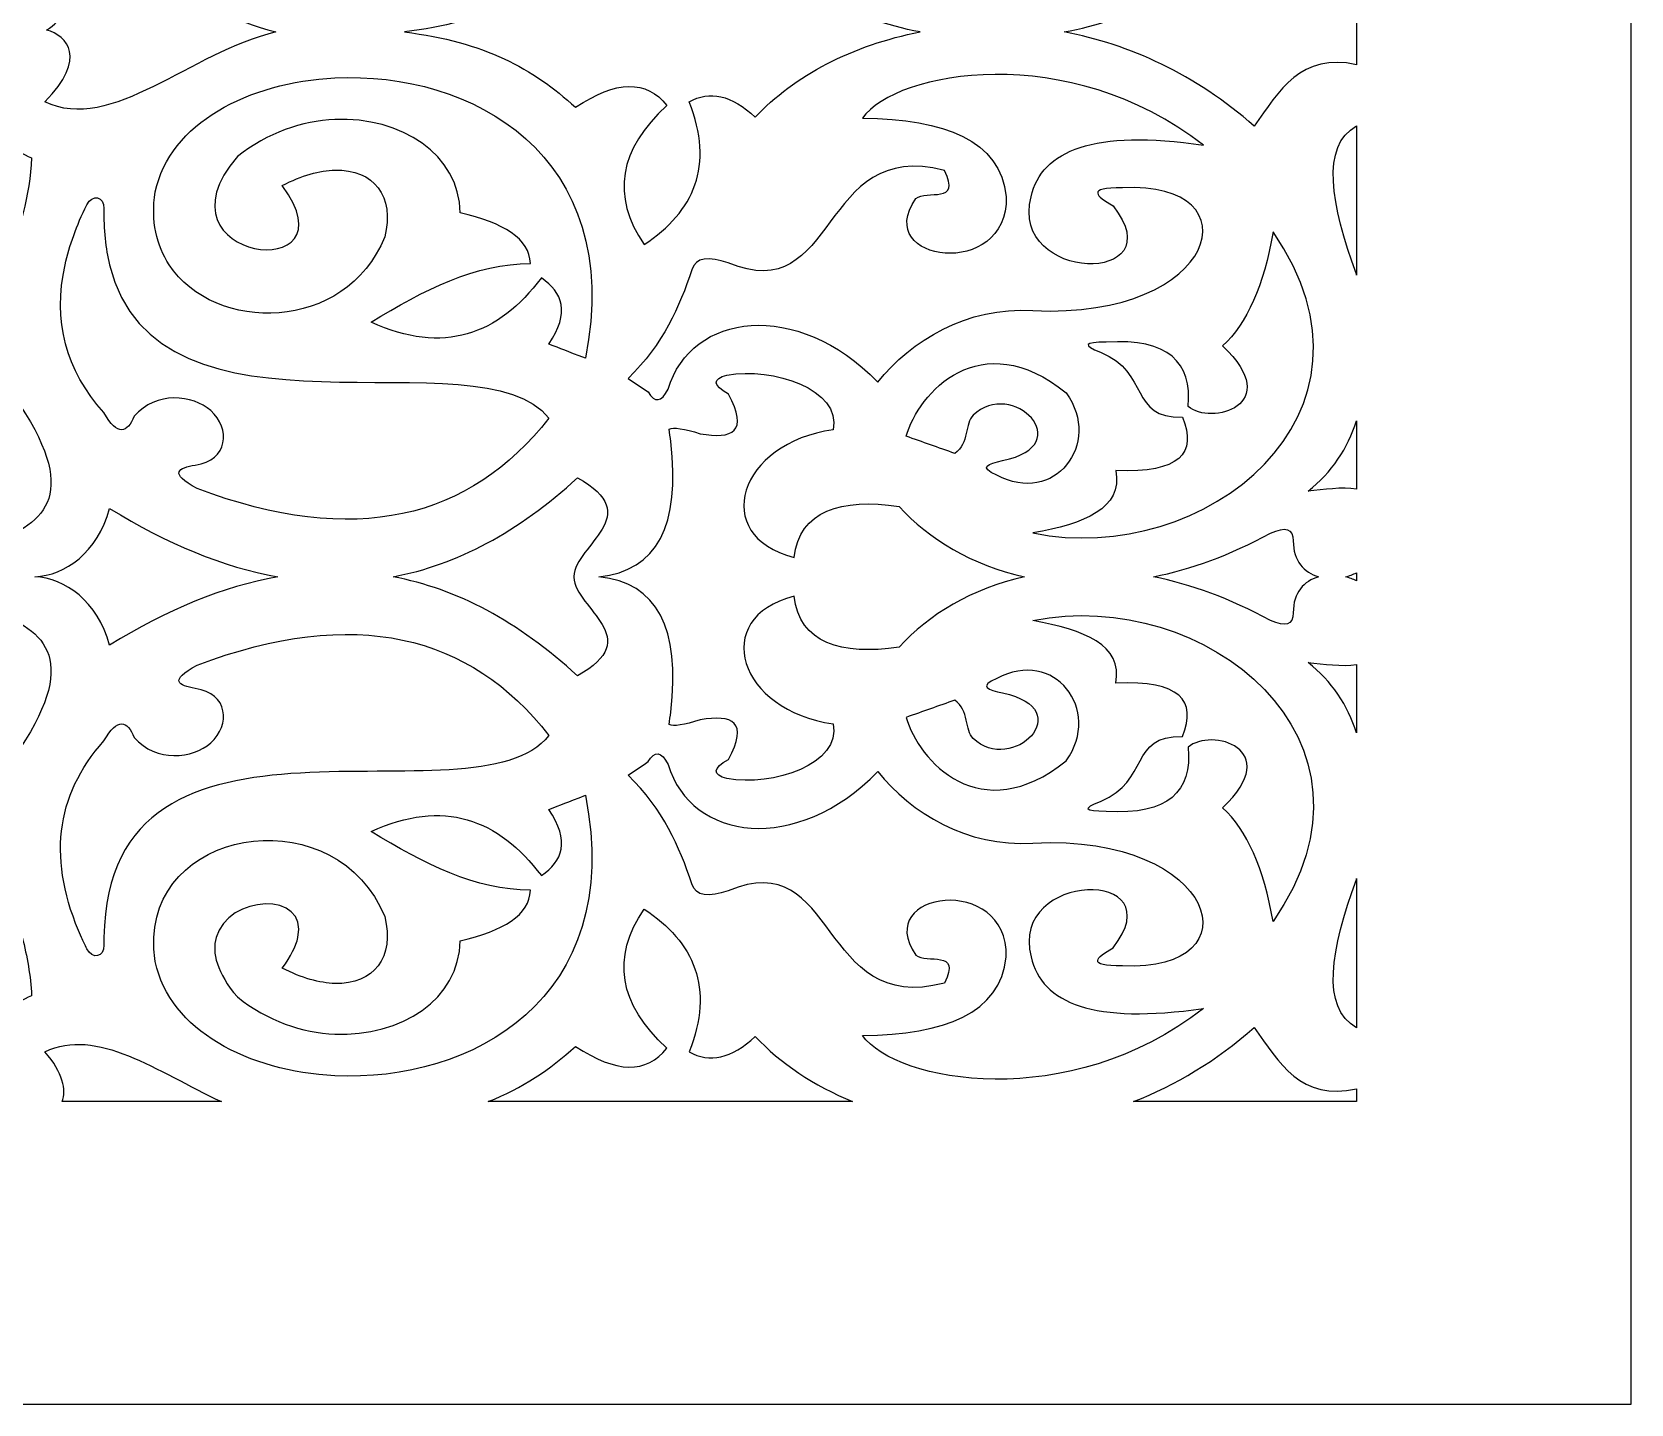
# Model space of a CAD drawing. Header units: millimetres. Extents: x -518 to 482, y -486 to 514.
# Drawn here: x -4.2 to 482.1, y -485.8 to -68.6 of the extents above; entities that cross this region are included whole.
import ezdxf

# ---------------------------------------------------------------- set-up
doc = ezdxf.new("R2010")
doc.units = ezdxf.units.MM
doc.layers.add('Plan 1', color=7, linetype='Continuous')

msp = doc.modelspace()

# ---------------------------------------------------------------- linework, layer by layer
at = {"layer": 'Plan 1', "color": 17}
for points, knots in [([(-517.87, 514.22), (-517.87, 514.22), (482.13, 514.22), (482.13, 514.22), (482.13, 514.22), (482.13, 514.22), (482.13, -485.78), (482.13, -485.78), (482.13, -485.78), (482.13, -485.78), (-517.87, -485.78), (-517.87, -485.78), (-517.87, -485.78), (-517.87, -485.78), (-517.87, 514.22), (-517.87, 514.22)], [0, 0, 0, 0, 0.2, 0.2, 0.2, 0.2, 0.4, 0.4, 0.4, 0.4, 0.6, 0.6, 0.6, 0.6, 1, 1, 1, 1]), ([(265.92, -68.57), (245.4, -72.52), (227.53, -81.86), (215.76, -94.49), (215.76, -94.49), (208.53, -87.77), (201.85, -86.21), (195.72, -89.84), (195.72, -89.84), (203.31, -109.25), (197.29, -123.13), (181.95, -133.23), (181.95, -133.23), (171.93, -118.39), (174.24, -104.29), (188.9, -90.92), (188.9, -90.92), (182.73, -83.04), (173.48, -83.23), (161.13, -91.47), (161.13, -91.47), (148.02, -79.66), (133.55, -71.59), (109.09, -68.57), (109.09, -68.57), (133.55, -65.56), (148.02, -57.49), (161.13, -45.68), (161.13, -45.68), (173.48, -53.92), (182.73, -54.1), (188.9, -46.23), (188.9, -46.23), (174.24, -32.86), (171.93, -18.75), (181.95, -3.92), (181.95, -3.92), (197.29, -14.02), (203.31, -27.9), (195.72, -47.31), (195.72, -47.31), (201.85, -50.93), (208.53, -49.38), (215.76, -42.66), (215.76, -42.66), (227.53, -55.29), (245.4, -64.63), (265.92, -68.57)], [0, 0, 0, 0, 0.076923, 0.076923, 0.076923, 0.076923, 0.153846, 0.153846, 0.153846, 0.153846, 0.230769, 0.230769, 0.230769, 0.230769, 0.307692, 0.307692, 0.307692, 0.307692, 0.384615, 0.384615, 0.384615, 0.384615, 0.461538, 0.461538, 0.461538, 0.461538, 0.538462, 0.538462, 0.538462, 0.538462, 0.615385, 0.615385, 0.615385, 0.615385, 0.692308, 0.692308, 0.692308, 0.692308, 0.769231, 0.769231, 0.769231, 0.769231, 0.846154, 0.846154, 0.846154, 0.846154, 1, 1, 1, 1]), ([(-0.28, -47.33), (9.78, -58.94), (4.86, -65.42), (0.25, -67.98), (0.25, -67.98), (6.63, -69.76), (12.72, -76.4), (-0.28, -89.82), (-0.28, -89.82), (19.91, -99.65), (44.12, -74.62), (70, -68.57), (70, -68.57), (44.12, -62.53), (19.91, -37.5), (-0.28, -47.33)], [0, 0, 0, 0, 0.2, 0.2, 0.2, 0.2, 0.4, 0.4, 0.4, 0.4, 0.6, 0.6, 0.6, 0.6, 1, 1, 1, 1]), ([(398.68, -58.63), (381.79, -62.38), (375, -50.63), (367.53, -39.94), (367.53, -39.94), (349.61, -55.76), (329.55, -64.82), (309.73, -68.57), (309.73, -68.57), (329.55, -72.33), (349.61, -81.39), (367.53, -97.21), (367.53, -97.21), (375, -86.51), (381.79, -74.77), (398.68, -78.52), (398.68, -78.52), (398.68, -78.52), (398.68, -58.63), (398.68, -58.63)], [0, 0, 0, 0, 0.166667, 0.166667, 0.166667, 0.166667, 0.333333, 0.333333, 0.333333, 0.333333, 0.5, 0.5, 0.5, 0.5, 0.666667, 0.666667, 0.666667, 0.666667, 1, 1, 1, 1]), ([(189.27, -177.21), (187.23, -181.15), (185.21, -181.42), (183.18, -178.03), (183.18, -178.03), (181.14, -176.66), (179.12, -175.29), (177.1, -173.91), (177.1, -173.91), (187.93, -163.38), (192.65, -152.2), (196.51, -140.93), (196.51, -140.93), (197.57, -136.89), (201.81, -136.9), (207.52, -138.73), (207.52, -138.73), (240.96, -152.93), (235.04, -100.66), (273.29, -110.69), (273.29, -110.69), (278.62, -121.15), (267.8, -116.38), (264.6, -119.21), (264.6, -119.21), (251.07, -138.81), (292.69, -144.11), (292.12, -118.66), (292.12, -118.66), (290.21, -101.47), (273.46, -95.08), (248.37, -94.75), (248.37, -94.75), (258.64, -80.38), (311.11, -71), (352.1, -103), (352.1, -103), (318.61, -98.1), (303, -104.51), (299.66, -118.66), (299.66, -118.66), (292.95, -144.95), (343.77, -145.83), (324.58, -121.41), (324.58, -121.41), (319.43, -118.48), (316.33, -115.91), (327.47, -115.92), (327.47, -115.92), (368.4, -113.86), (356.95, -156.05), (300.24, -153.3), (300.24, -153.3), (279.97, -151.97), (263.31, -162.41), (253.01, -175.01), (253.01, -175.01), (228.48, -149.72), (196.21, -153.76), (189.27, -177.21)], [0, 0, 0, 0, 0.0625, 0.0625, 0.0625, 0.0625, 0.125, 0.125, 0.125, 0.125, 0.1875, 0.1875, 0.1875, 0.1875, 0.25, 0.25, 0.25, 0.25, 0.3125, 0.3125, 0.3125, 0.3125, 0.375, 0.375, 0.375, 0.375, 0.4375, 0.4375, 0.4375, 0.4375, 0.5, 0.5, 0.5, 0.5, 0.5625, 0.5625, 0.5625, 0.5625, 0.625, 0.625, 0.625, 0.625, 0.6875, 0.6875, 0.6875, 0.6875, 0.75, 0.75, 0.75, 0.75, 0.8125, 0.8125, 0.8125, 0.8125, 0.875, 0.875, 0.875, 0.875, 1, 1, 1, 1]), ([(87.93, -82.53), (87.93, -82.53), (87.93, -82.53), (87.93, -82.53), (87.93, -82.53), (61.6, -83.85), (37.7, -96.27), (33.28, -117.23), (33.28, -117.23), (31.9, -126.11), (33.7, -133.54), (37.51, -139.35), (37.51, -139.35), (37.51, -139.35), (37.51, -139.35), (37.51, -139.35), (37.51, -139.35), (51.24, -160.28), (91.12, -160.19), (103.08, -130.91), (103.08, -130.91), (106.23, -118.61), (99.74, -110.22), (87.93, -110.58), (87.93, -110.58), (87.93, -110.58), (87.93, -110.58), (87.93, -110.58), (87.93, -110.58), (83.32, -110.71), (77.89, -112.18), (71.91, -115.27), (71.91, -115.27), (94.84, -146.13), (31, -138.28), (58.26, -106.48), (58.26, -106.48), (67.44, -99.15), (77.96, -95.64), (87.93, -95.19), (87.93, -95.19), (87.93, -95.19), (87.93, -95.2), (87.93, -95.2), (87.93, -95.2), (108.03, -94.29), (125.89, -105.81), (126, -123.58), (126, -123.58), (139.25, -126.57), (147.19, -131.42), (147.38, -138.97), (147.38, -138.97), (130.82, -138.95), (114.83, -147.04), (98.96, -156.81), (98.96, -156.81), (120.96, -166.87), (137.65, -160.68), (150.73, -143.37), (150.73, -143.37), (157.18, -147.79), (159.55, -153.85), (152.95, -163.49), (152.95, -163.49), (156.67, -164.92), (158.54, -165.64), (164.12, -167.8), (164.12, -167.8), (176.26, -105.6), (129.12, -80.47), (87.93, -82.53)], [0, 0, 0, 0, 0.052632, 0.052632, 0.052632, 0.052632, 0.105263, 0.105263, 0.105263, 0.105263, 0.157895, 0.157895, 0.157895, 0.157895, 0.210526, 0.210526, 0.210526, 0.210526, 0.263158, 0.263158, 0.263158, 0.263158, 0.315789, 0.315789, 0.315789, 0.315789, 0.368421, 0.368421, 0.368421, 0.368421, 0.421053, 0.421053, 0.421053, 0.421053, 0.473684, 0.473684, 0.473684, 0.473684, 0.526316, 0.526316, 0.526316, 0.526316, 0.578947, 0.578947, 0.578947, 0.578947, 0.631579, 0.631579, 0.631579, 0.631579, 0.684211, 0.684211, 0.684211, 0.684211, 0.736842, 0.736842, 0.736842, 0.736842, 0.789474, 0.789474, 0.789474, 0.789474, 0.842105, 0.842105, 0.842105, 0.842105, 0.894737, 0.894737, 0.894737, 0.894737, 1, 1, 1, 1]), ([(398.68, -97.1), (387.65, -103.24), (390.87, -120.9), (398.61, -142.22), (398.61, -142.22), (398.64, -142.32), (398.66, -142.42), (398.68, -142.52), (398.68, -142.52), (398.68, -142.52), (398.68, -97.1), (398.68, -97.1)], [0, 0, 0, 0, 0.25, 0.25, 0.25, 0.25, 0.5, 0.5, 0.5, 0.5, 1, 1, 1, 1]), ([(-17.88, -97.93), (-21.21, -101.66), (-26.12, -104.39), (-31.43, -106.86), (-31.43, -106.86), (-30.97, -118.37), (-27.33, -128.98), (-24.53, -139.35), (-24.53, -139.35), (-24.53, -139.35), (-24.52, -139.35), (-24.52, -139.35), (-24.52, -139.35), (-20.7, -153.49), (-18.44, -167.19), (-27.95, -182.13), (-27.95, -182.13), (-46.39, -210.01), (-34.78, -218.85), (-17.87, -224.34), (-17.87, -224.34), (-0.97, -218.85), (10.64, -210.01), (-7.79, -182.13), (-7.79, -182.13), (-17.31, -167.19), (-15.05, -153.49), (-11.23, -139.35), (-11.23, -139.35), (-11.23, -139.35), (-11.23, -139.35), (-11.23, -139.35), (-11.23, -139.35), (-8.43, -128.98), (-4.79, -118.37), (-4.33, -106.86), (-4.33, -106.86), (-9.64, -104.39), (-14.55, -101.66), (-17.88, -97.93)], [0, 0, 0, 0, 0.090909, 0.090909, 0.090909, 0.090909, 0.181818, 0.181818, 0.181818, 0.181818, 0.272727, 0.272727, 0.272727, 0.272727, 0.363636, 0.363636, 0.363636, 0.363636, 0.454545, 0.454545, 0.454545, 0.454545, 0.545455, 0.545455, 0.545455, 0.545455, 0.636364, 0.636364, 0.636364, 0.636364, 0.727273, 0.727273, 0.727273, 0.727273, 0.818182, 0.818182, 0.818182, 0.818182, 1, 1, 1, 1]), ([(19.42, -139.35), (19.42, -139.35), (19.41, -139.35), (19.41, -139.35), (19.41, -139.35), (18.2, -134.38), (17.58, -128.71), (17.66, -122.24), (17.66, -122.24), (17.72, -118.58), (14.19, -117.76), (12.45, -121.14), (12.45, -121.14), (9.35, -127.45), (7.16, -133.52), (5.86, -139.35), (5.86, -139.35), (5.86, -139.35), (5.87, -139.35), (5.87, -139.35), (5.87, -139.35), (2.1, -156.38), (6.03, -171.37), (17.66, -184.33), (17.66, -184.33), (21.91, -191.66), (24.73, -190.48), (26.91, -185.43), (26.91, -185.43), (33.52, -177.68), (44.77, -178.92), (50.15, -183.72), (50.15, -183.72), (56.26, -189.17), (55.56, -198.92), (45.43, -200.27), (45.43, -200.27), (40.45, -201.18), (37.2, -202.58), (46.01, -207.41), (46.01, -207.41), (94.07, -225.46), (129, -216.79), (153.03, -185.98), (153.03, -185.98), (132.31, -159.4), (33.81, -198.5), (19.42, -139.35)], [0, 0, 0, 0, 0.076923, 0.076923, 0.076923, 0.076923, 0.153846, 0.153846, 0.153846, 0.153846, 0.230769, 0.230769, 0.230769, 0.230769, 0.307692, 0.307692, 0.307692, 0.307692, 0.384615, 0.384615, 0.384615, 0.384615, 0.461538, 0.461538, 0.461538, 0.461538, 0.538462, 0.538462, 0.538462, 0.538462, 0.615385, 0.615385, 0.615385, 0.615385, 0.692308, 0.692308, 0.692308, 0.692308, 0.769231, 0.769231, 0.769231, 0.769231, 0.846154, 0.846154, 0.846154, 0.846154, 1, 1, 1, 1]), ([(300.24, -220.91), (315.86, -218.17), (327.6, -213.5), (325.44, -201.95), (325.44, -201.95), (344.92, -202.77), (350.19, -196.63), (345.73, -185.73), (345.73, -185.73), (329.3, -186), (336.06, -172.26), (320.8, -165.94), (320.8, -165.94), (315.2, -163.83), (315.78, -162.83), (322.54, -162.92), (322.54, -162.92), (341.53, -161.63), (348.57, -169.06), (347.47, -182.43), (347.47, -182.43), (354.14, -188.43), (377.04, -182.14), (357.89, -164.02), (357.89, -164.02), (365.33, -157.24), (370.45, -145.69), (373.25, -129.38), (373.25, -129.38), (411.82, -184.85), (352.06, -231.6), (300.24, -220.91)], [0, 0, 0, 0, 0.111111, 0.111111, 0.111111, 0.111111, 0.222222, 0.222222, 0.222222, 0.222222, 0.333333, 0.333333, 0.333333, 0.333333, 0.444444, 0.444444, 0.444444, 0.444444, 0.555556, 0.555556, 0.555556, 0.555556, 0.666667, 0.666667, 0.666667, 0.666667, 0.777778, 0.777778, 0.777778, 0.777778, 1, 1, 1, 1]), ([(290.96, -198.92), (286.6, -199.84), (283.5, -200.93), (289.22, -203.32), (289.22, -203.32), (306.69, -212.78), (321.4, -193.86), (310.37, -178.31), (310.37, -178.31), (284.29, -157.31), (265.32, -178.32), (261.7, -191.5), (261.7, -191.5), (266.62, -193.24), (271.55, -194.98), (276.48, -196.72), (276.48, -196.72), (280.8, -193.72), (279.61, -187.48), (282.02, -185.12), (282.02, -185.12), (293.66, -173.74), (314.67, -194.05), (290.96, -198.92)], [0, 0, 0, 0, 0.142857, 0.142857, 0.142857, 0.142857, 0.285714, 0.285714, 0.285714, 0.285714, 0.428571, 0.428571, 0.428571, 0.428571, 0.571429, 0.571429, 0.571429, 0.571429, 0.714286, 0.714286, 0.714286, 0.714286, 1, 1, 1, 1]), ([(168.24, -234.24), (185.86, -236.07), (193.15, -249.78), (190.08, -275.39), (190.08, -275.39), (190.08, -275.39), (190.08, -275.39), (190.08, -275.39), (190.08, -275.39), (190.08, -275.39), (190.08, -275.39), (190.08, -275.39), (190.08, -275.39), (189.93, -276.62), (189.76, -277.88), (189.57, -279.17), (189.57, -279.17), (190.9, -279.83), (194.18, -279.28), (199, -277.76), (199, -277.76), (208.96, -276), (213.85, -278.36), (207.59, -289.79), (207.59, -289.79), (202.81, -292.46), (202.67, -294.4), (207.17, -295.61), (207.17, -295.61), (221.09, -298.1), (242.01, -291.31), (239.49, -278.93), (239.49, -278.93), (210.86, -275.17), (201.58, -246.72), (227.63, -240.12), (227.63, -240.12), (229.13, -254.42), (241.94, -258.23), (259.54, -255.64), (259.54, -255.64), (268.49, -245.7), (281.65, -237.81), (297.7, -234.24), (297.7, -234.24), (281.65, -230.68), (268.49, -222.79), (259.54, -212.84), (259.54, -212.84), (241.94, -210.26), (229.13, -214.07), (227.63, -228.37), (227.63, -228.37), (201.58, -221.77), (210.86, -193.31), (239.49, -189.56), (239.49, -189.56), (242.01, -177.18), (221.09, -170.39), (207.17, -172.88), (207.17, -172.88), (202.67, -174.08), (202.81, -176.02), (207.59, -178.7), (207.59, -178.7), (213.85, -190.13), (208.96, -192.49), (199, -190.73), (199, -190.73), (194.18, -189.21), (190.9, -188.65), (189.57, -189.32), (189.57, -189.32), (189.76, -190.6), (189.93, -191.86), (190.08, -193.09), (190.08, -193.09), (190.08, -193.09), (190.08, -193.1), (190.08, -193.1), (190.08, -193.1), (190.08, -193.1), (190.08, -193.09), (190.08, -193.09), (190.08, -193.09), (193.15, -218.71), (185.86, -232.42), (168.24, -234.24)], [0, 0, 0, 0, 0.043478, 0.043478, 0.043478, 0.043478, 0.086957, 0.086957, 0.086957, 0.086957, 0.130435, 0.130435, 0.130435, 0.130435, 0.173913, 0.173913, 0.173913, 0.173913, 0.217391, 0.217391, 0.217391, 0.217391, 0.26087, 0.26087, 0.26087, 0.26087, 0.304348, 0.304348, 0.304348, 0.304348, 0.347826, 0.347826, 0.347826, 0.347826, 0.391304, 0.391304, 0.391304, 0.391304, 0.434783, 0.434783, 0.434783, 0.434783, 0.478261, 0.478261, 0.478261, 0.478261, 0.521739, 0.521739, 0.521739, 0.521739, 0.565217, 0.565217, 0.565217, 0.565217, 0.608696, 0.608696, 0.608696, 0.608696, 0.652174, 0.652174, 0.652174, 0.652174, 0.695652, 0.695652, 0.695652, 0.695652, 0.73913, 0.73913, 0.73913, 0.73913, 0.782609, 0.782609, 0.782609, 0.782609, 0.826087, 0.826087, 0.826087, 0.826087, 0.869565, 0.869565, 0.869565, 0.869565, 0.913043, 0.913043, 0.913043, 0.913043, 1, 1, 1, 1]), ([(398.68, -186.79), (395.96, -195.19), (391.2, -202.52), (383.89, -208.19), (383.89, -208.19), (388.63, -207.79), (394.2, -206.8), (398.68, -207.62), (398.68, -207.62), (398.68, -207.62), (398.68, -186.79), (398.68, -186.79)], [0, 0, 0, 0, 0.25, 0.25, 0.25, 0.25, 0.5, 0.5, 0.5, 0.5, 1, 1, 1, 1]), ([(105.6, -234.24), (124.99, -237.87), (143.71, -247.76), (161.71, -264.37), (161.71, -264.37), (182.6, -252.72), (161.21, -244.33), (160.57, -234.34), (160.57, -234.34), (160.57, -234.34), (160.55, -234.33), (160.55, -234.33), (160.55, -234.33), (160.56, -234.3), (160.56, -234.27), (160.56, -234.24), (160.56, -234.24), (160.56, -234.21), (160.56, -234.18), (160.55, -234.15), (160.55, -234.15), (160.55, -234.15), (160.57, -234.15), (160.57, -234.15), (160.57, -234.15), (161.21, -224.16), (182.6, -215.76), (161.71, -204.11), (161.71, -204.11), (143.71, -220.73), (124.99, -230.61), (105.6, -234.24)], [0, 0, 0, 0, 0.111111, 0.111111, 0.111111, 0.111111, 0.222222, 0.222222, 0.222222, 0.222222, 0.333333, 0.333333, 0.333333, 0.333333, 0.444444, 0.444444, 0.444444, 0.444444, 0.555556, 0.555556, 0.555556, 0.555556, 0.666667, 0.666667, 0.666667, 0.666667, 0.777778, 0.777778, 0.777778, 0.777778, 1, 1, 1, 1]), ([(-3.32, -234.24), (5.91, -234.67), (15.72, -241.59), (19.4, -255.03), (19.4, -255.03), (36.88, -244.22), (53.96, -237.2), (70.59, -234.24), (70.59, -234.24), (53.96, -231.29), (36.88, -224.27), (19.4, -213.45), (19.4, -213.45), (15.72, -226.9), (5.91, -233.82), (-3.32, -234.24)], [0, 0, 0, 0, 0.2, 0.2, 0.2, 0.2, 0.4, 0.4, 0.4, 0.4, 0.6, 0.6, 0.6, 0.6, 1, 1, 1, 1]), ([(336.94, -234.24), (348.21, -236.53), (360.12, -240.8), (372.43, -247.49), (372.43, -247.49), (377.06, -249.65), (379.39, -248.87), (379.39, -245.17), (379.39, -245.17), (379.39, -239.05), (382.69, -235.52), (387.05, -234.24), (387.05, -234.24), (382.69, -232.97), (379.39, -229.43), (379.39, -223.32), (379.39, -223.32), (379.39, -219.61), (377.06, -218.84), (372.43, -220.99), (372.43, -220.99), (360.12, -227.69), (348.21, -231.96), (336.94, -234.24)], [0, 0, 0, 0, 0.142857, 0.142857, 0.142857, 0.142857, 0.285714, 0.285714, 0.285714, 0.285714, 0.428571, 0.428571, 0.428571, 0.428571, 0.571429, 0.571429, 0.571429, 0.571429, 0.714286, 0.714286, 0.714286, 0.714286, 1, 1, 1, 1]), ([(398.68, -233.01), (397.58, -233.53), (396.44, -233.95), (395.28, -234.24), (395.28, -234.24), (396.44, -234.54), (397.58, -234.95), (398.68, -235.48), (398.68, -235.48), (398.68, -235.48), (398.68, -233.01), (398.68, -233.01)], [0, 0, 0, 0, 0.25, 0.25, 0.25, 0.25, 0.5, 0.5, 0.5, 0.5, 1, 1, 1, 1]), ([(300.24, -247.58), (315.86, -250.32), (327.6, -254.99), (325.44, -266.54), (325.44, -266.54), (344.92, -265.72), (350.19, -271.85), (345.73, -282.76), (345.73, -282.76), (329.3, -282.48), (336.06, -296.23), (320.8, -302.55), (320.8, -302.55), (315.2, -304.66), (315.78, -305.66), (322.54, -305.57), (322.54, -305.57), (341.53, -306.85), (348.57, -299.43), (347.47, -286.06), (347.47, -286.06), (354.14, -280.06), (377.04, -286.35), (357.89, -304.47), (357.89, -304.47), (365.33, -311.25), (370.45, -322.8), (373.25, -339.1), (373.25, -339.1), (411.82, -283.64), (352.06, -236.89), (300.24, -247.58)], [0, 0, 0, 0, 0.111111, 0.111111, 0.111111, 0.111111, 0.222222, 0.222222, 0.222222, 0.222222, 0.333333, 0.333333, 0.333333, 0.333333, 0.444444, 0.444444, 0.444444, 0.444444, 0.555556, 0.555556, 0.555556, 0.555556, 0.666667, 0.666667, 0.666667, 0.666667, 0.777778, 0.777778, 0.777778, 0.777778, 1, 1, 1, 1]), ([(10.85, -343.94), (11.36, -345.07), (11.89, -346.2), (12.45, -347.35), (12.45, -347.35), (14.19, -350.73), (17.72, -349.91), (17.66, -346.25), (17.66, -346.25), (17.65, -345.46), (17.67, -344.71), (17.68, -343.94), (17.68, -343.94), (17.68, -343.94), (17.69, -343.94), (17.69, -343.94), (17.69, -343.94), (18.84, -263.87), (130.78, -311.06), (153.03, -282.51), (153.03, -282.51), (129, -251.7), (94.07, -243.03), (46.01, -261.08), (46.01, -261.08), (37.2, -265.91), (40.45, -267.31), (45.43, -268.22), (45.43, -268.22), (55.56, -269.57), (56.26, -279.32), (50.15, -284.76), (50.15, -284.76), (44.77, -289.57), (33.52, -290.81), (26.91, -283.06), (26.91, -283.06), (24.73, -278.01), (21.91, -276.83), (17.66, -284.16), (17.66, -284.16), (2.76, -300.75), (0.49, -320.68), (10.86, -343.94), (10.86, -343.94), (10.86, -343.94), (10.85, -343.94), (10.85, -343.94)], [0, 0, 0, 0, 0.076923, 0.076923, 0.076923, 0.076923, 0.153846, 0.153846, 0.153846, 0.153846, 0.230769, 0.230769, 0.230769, 0.230769, 0.307692, 0.307692, 0.307692, 0.307692, 0.384615, 0.384615, 0.384615, 0.384615, 0.461538, 0.461538, 0.461538, 0.461538, 0.538462, 0.538462, 0.538462, 0.538462, 0.615385, 0.615385, 0.615385, 0.615385, 0.692308, 0.692308, 0.692308, 0.692308, 0.769231, 0.769231, 0.769231, 0.769231, 0.846154, 0.846154, 0.846154, 0.846154, 1, 1, 1, 1]), ([(-28.61, -343.94), (-30.04, -349.65), (-31.19, -355.51), (-31.43, -361.63), (-31.43, -361.63), (-26.12, -364.1), (-21.21, -366.83), (-17.88, -370.56), (-17.88, -370.56), (-14.55, -366.83), (-9.64, -364.1), (-4.33, -361.63), (-4.33, -361.63), (-4.57, -355.51), (-5.72, -349.65), (-7.15, -343.94), (-7.15, -343.94), (-7.15, -343.94), (-7.15, -343.94), (-7.15, -343.94), (-7.15, -343.94), (-12.11, -324.26), (-20.57, -306.43), (-7.79, -286.35), (-7.79, -286.35), (10.64, -258.48), (-0.97, -249.64), (-17.87, -244.14), (-17.87, -244.14), (-34.78, -249.64), (-46.39, -258.48), (-27.95, -286.35), (-27.95, -286.35), (-15.17, -306.43), (-23.64, -324.26), (-28.6, -343.94), (-28.6, -343.94), (-28.6, -343.94), (-28.61, -343.94), (-28.61, -343.94)], [0, 0, 0, 0, 0.090909, 0.090909, 0.090909, 0.090909, 0.181818, 0.181818, 0.181818, 0.181818, 0.272727, 0.272727, 0.272727, 0.272727, 0.363636, 0.363636, 0.363636, 0.363636, 0.454545, 0.454545, 0.454545, 0.454545, 0.545455, 0.545455, 0.545455, 0.545455, 0.636364, 0.636364, 0.636364, 0.636364, 0.727273, 0.727273, 0.727273, 0.727273, 0.818182, 0.818182, 0.818182, 0.818182, 1, 1, 1, 1]), ([(290.96, -269.56), (286.6, -268.65), (283.5, -267.55), (289.22, -265.17), (289.22, -265.17), (306.69, -255.71), (321.4, -274.63), (310.37, -290.18), (310.37, -290.18), (284.29, -311.18), (265.32, -290.16), (261.7, -276.99), (261.7, -276.99), (266.62, -275.24), (271.55, -273.5), (276.48, -271.76), (276.48, -271.76), (280.8, -274.77), (279.61, -281), (282.02, -283.37), (282.02, -283.37), (293.66, -294.75), (314.67, -274.44), (290.96, -269.56)], [0, 0, 0, 0, 0.142857, 0.142857, 0.142857, 0.142857, 0.285714, 0.285714, 0.285714, 0.285714, 0.428571, 0.428571, 0.428571, 0.428571, 0.571429, 0.571429, 0.571429, 0.571429, 0.714286, 0.714286, 0.714286, 0.714286, 1, 1, 1, 1]), ([(398.68, -260.87), (394.2, -261.68), (388.63, -260.7), (383.89, -260.3), (383.89, -260.3), (391.2, -265.97), (395.96, -273.3), (398.68, -281.7), (398.68, -281.7), (398.68, -281.7), (398.68, -260.87), (398.68, -260.87)], [0, 0, 0, 0, 0.25, 0.25, 0.25, 0.25, 0.5, 0.5, 0.5, 0.5, 1, 1, 1, 1]), ([(189.27, -291.28), (187.23, -287.34), (185.21, -287.06), (183.18, -290.45), (183.18, -290.45), (181.14, -291.83), (179.12, -293.2), (177.1, -294.58), (177.1, -294.58), (187.93, -305.11), (192.65, -316.29), (196.51, -327.56), (196.51, -327.56), (197.57, -331.59), (201.81, -331.59), (207.52, -329.76), (207.52, -329.76), (240.96, -315.55), (235.04, -367.83), (273.29, -357.8), (273.29, -357.8), (278.62, -347.34), (267.8, -352.11), (264.6, -349.27), (264.6, -349.27), (251.07, -329.68), (292.69, -324.38), (292.12, -349.82), (292.12, -349.82), (290.21, -367.01), (273.46, -373.41), (248.37, -373.74), (248.37, -373.74), (258.64, -388.1), (311.11, -397.48), (352.1, -365.49), (352.1, -365.49), (318.61, -370.39), (303, -363.98), (299.66, -349.82), (299.66, -349.82), (292.95, -323.54), (343.77, -322.66), (324.58, -347.08), (324.58, -347.08), (319.43, -350.01), (316.33, -352.58), (327.47, -352.57), (327.47, -352.57), (368.4, -354.62), (356.95, -312.44), (300.24, -315.19), (300.24, -315.19), (279.97, -316.52), (263.31, -306.07), (253.01, -293.48), (253.01, -293.48), (228.48, -318.76), (196.21, -314.73), (189.27, -291.28)], [0, 0, 0, 0, 0.0625, 0.0625, 0.0625, 0.0625, 0.125, 0.125, 0.125, 0.125, 0.1875, 0.1875, 0.1875, 0.1875, 0.25, 0.25, 0.25, 0.25, 0.3125, 0.3125, 0.3125, 0.3125, 0.375, 0.375, 0.375, 0.375, 0.4375, 0.4375, 0.4375, 0.4375, 0.5, 0.5, 0.5, 0.5, 0.5625, 0.5625, 0.5625, 0.5625, 0.625, 0.625, 0.625, 0.625, 0.6875, 0.6875, 0.6875, 0.6875, 0.75, 0.75, 0.75, 0.75, 0.8125, 0.8125, 0.8125, 0.8125, 0.875, 0.875, 0.875, 0.875, 1, 1, 1, 1]), ([(32.85, -343.94), (32.75, -346.26), (32.88, -348.7), (33.28, -351.26), (33.28, -351.26), (37.7, -372.22), (61.6, -384.64), (87.93, -385.96), (87.93, -385.96), (87.93, -385.96), (87.93, -385.96), (87.93, -385.96), (87.93, -385.96), (129.12, -388.01), (176.26, -362.89), (164.12, -300.69), (164.12, -300.69), (158.54, -302.84), (156.67, -303.56), (152.95, -305), (152.95, -305), (159.55, -314.64), (157.18, -320.69), (150.73, -325.12), (150.73, -325.12), (137.65, -307.81), (120.96, -301.62), (98.96, -311.68), (98.96, -311.68), (114.83, -321.45), (130.82, -329.54), (147.38, -329.52), (147.38, -329.52), (147.19, -337.07), (139.25, -341.92), (126, -344.91), (126, -344.91), (125.89, -362.68), (108.03, -374.2), (87.93, -373.29), (87.93, -373.29), (87.93, -373.29), (87.93, -373.29), (87.93, -373.29), (87.93, -373.29), (77.96, -372.84), (67.44, -369.34), (58.26, -362.01), (58.26, -362.01), (51.94, -354.64), (50.52, -348.55), (51.78, -343.94), (51.78, -343.94), (51.78, -343.94), (51.79, -343.94), (51.79, -343.94), (51.79, -343.94), (55.31, -330.99), (79.95, -329.63), (76.68, -343.94), (76.68, -343.94), (76.68, -343.94), (76.67, -343.94), (76.67, -343.94), (76.67, -343.94), (76.08, -346.52), (74.6, -349.6), (71.91, -353.21), (71.91, -353.21), (77.89, -356.3), (83.32, -357.77), (87.93, -357.91), (87.93, -357.91), (87.93, -357.91), (87.93, -357.91), (87.93, -357.91), (87.93, -357.91), (99.74, -358.27), (106.23, -349.88), (103.08, -337.58), (103.08, -337.58), (88.76, -302.51), (34.38, -309.31), (32.85, -343.94), (32.85, -343.94), (32.85, -343.94), (32.85, -343.94), (32.85, -343.94)], [0, 0, 0, 0, 0.043478, 0.043478, 0.043478, 0.043478, 0.086957, 0.086957, 0.086957, 0.086957, 0.130435, 0.130435, 0.130435, 0.130435, 0.173913, 0.173913, 0.173913, 0.173913, 0.217391, 0.217391, 0.217391, 0.217391, 0.26087, 0.26087, 0.26087, 0.26087, 0.304348, 0.304348, 0.304348, 0.304348, 0.347826, 0.347826, 0.347826, 0.347826, 0.391304, 0.391304, 0.391304, 0.391304, 0.434783, 0.434783, 0.434783, 0.434783, 0.478261, 0.478261, 0.478261, 0.478261, 0.521739, 0.521739, 0.521739, 0.521739, 0.565217, 0.565217, 0.565217, 0.565217, 0.608696, 0.608696, 0.608696, 0.608696, 0.652174, 0.652174, 0.652174, 0.652174, 0.695652, 0.695652, 0.695652, 0.695652, 0.73913, 0.73913, 0.73913, 0.73913, 0.782609, 0.782609, 0.782609, 0.782609, 0.826087, 0.826087, 0.826087, 0.826087, 0.869565, 0.869565, 0.869565, 0.869565, 0.913043, 0.913043, 0.913043, 0.913043, 1, 1, 1, 1]), ([(398.68, -325.96), (398.66, -326.06), (398.64, -326.17), (398.61, -326.27), (398.61, -326.27), (390.87, -347.59), (387.65, -365.25), (398.68, -371.39), (398.68, -371.39), (398.68, -371.39), (398.68, -325.96), (398.68, -325.96)], [0, 0, 0, 0, 0.25, 0.25, 0.25, 0.25, 0.5, 0.5, 0.5, 0.5, 1, 1, 1, 1]), ([(245.4, -393.83), (233.58, -388.98), (223.39, -382.18), (215.76, -374), (215.76, -374), (208.53, -380.72), (201.85, -382.27), (195.72, -378.65), (195.72, -378.65), (203.31, -359.24), (197.29, -345.36), (181.95, -335.26), (181.95, -335.26), (171.93, -350.09), (174.24, -364.2), (188.9, -377.57), (188.9, -377.57), (182.73, -385.44), (173.48, -385.26), (161.13, -377.02), (161.13, -377.02), (153.33, -384.04), (145.06, -389.73), (134.5, -393.83), (134.5, -393.83), (134.5, -393.83), (245.4, -393.83), (245.4, -393.83)], [0, 0, 0, 0, 0.125, 0.125, 0.125, 0.125, 0.25, 0.25, 0.25, 0.25, 0.375, 0.375, 0.375, 0.375, 0.5, 0.5, 0.5, 0.5, 0.625, 0.625, 0.625, 0.625, 0.75, 0.75, 0.75, 0.75, 1, 1, 1, 1]), ([(-0.28, -378.67), (5.37, -385.19), (6.19, -390.22), (5, -393.83), (5, -393.83), (5, -393.83), (53.39, -393.83), (53.39, -393.83), (53.39, -393.83), (33.79, -384.63), (15.52, -370.97), (-0.28, -378.67)], [0, 0, 0, 0, 0.25, 0.25, 0.25, 0.25, 0.5, 0.5, 0.5, 0.5, 1, 1, 1, 1]), ([(398.68, -389.97), (381.79, -393.72), (375, -381.97), (367.53, -371.28), (367.53, -371.28), (355.98, -381.48), (343.53, -388.86), (330.84, -393.83), (330.84, -393.83), (330.84, -393.83), (398.68, -393.83), (398.68, -393.83), (398.68, -393.83), (398.68, -393.83), (398.68, -389.97), (398.68, -389.97)], [0, 0, 0, 0, 0.2, 0.2, 0.2, 0.2, 0.4, 0.4, 0.4, 0.4, 0.6, 0.6, 0.6, 0.6, 1, 1, 1, 1])]:
    msp.add_open_spline(points, degree=3, knots=knots, dxfattribs=at)

doc.saveas('drawing.dxf')
